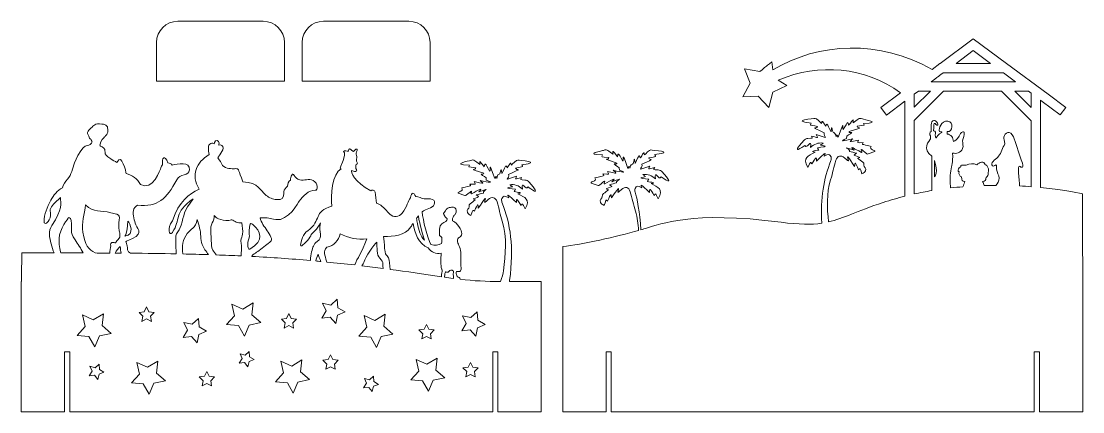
# Model space of a CAD drawing. Header units: inches. Extents: x 629 to 1252, y -515 to -286.
import ezdxf

# ---------------------------------------------------------------- set-up
doc = ezdxf.new("R2010")
doc.units = ezdxf.units.IN
doc.header["$MEASUREMENT"] = 0
doc.layers.add('_U+0421_U+043B_U+043E_U+0439 1', color=7, linetype='Continuous')

# ---------------------------------------------------------------- blocks, each defined once
blk = doc.blocks.new('block 3')
at = {"layer": '_U+0421_U+043B_U+043E_U+0439 1', "color": 1, "lineweight": 5, "true_color": 0xff0000}
for points in [[(1187.43, -303.66), (1197.57, -311.11), (1177.36, -311.11), (1187.43, -303.66)], [(1221.37, -336.91), (1211.86, -327.4), (1219.76, -327.4), (1221.37, -328.58), (1221.37, -336.91)]]:
    blk.add_lwpolyline(points, dxfattribs=at)
for points, knots in [([(1251.62, -460.73), (1251.62, -460.73), (1251.56, -387.43), (1251.56, -387.43), (1251.27, -387.46), (1241.83, -385.24), (1226.89, -383.78), (1226.89, -383.78), (1226.89, -332.63), (1226.89, -332.63), (1226.89, -332.63), (1227.9, -333.37), (1227.9, -333.37), (1227.9, -333.37), (1238.37, -341.32), (1238.37, -341.32), (1238.37, -341.32), (1241.7, -336.92), (1241.7, -336.92), (1241.7, -336.92), (1231.4, -329.1), (1231.4, -329.1), (1231.4, -329.1), (1207, -311.17), (1207, -311.17), (1207, -311.17), (1207, -311.11), (1207, -311.11), (1207, -311.11), (1206.9, -311.11), (1206.9, -311.11), (1206.9, -311.11), (1187.42, -296.8), (1187.42, -296.8), (1187.42, -296.8), (1168.08, -311.11), (1168.08, -311.11), (1168.08, -311.11), (1167.85, -311.11), (1167.85, -311.11), (1167.85, -311.11), (1167.85, -311.28), (1167.85, -311.28), (1167.85, -311.28), (1163.32, -314.63), (1163.32, -314.63), (1133.04, -297.29), (1096.59, -298.62), (1070.02, -314.97), (1070.02, -314.97), (1069.4, -310.16), (1069.4, -310.16), (1064.74, -313.96), (1066.48, -312.54), (1062.34, -315.93), (1062.34, -315.93), (1053.38, -314.26), (1053.38, -314.26), (1053.38, -314.26), (1056.68, -322.75), (1056.68, -322.75), (1056.68, -322.75), (1052.32, -330.76), (1052.32, -330.76), (1052.32, -330.76), (1061.42, -330.25), (1061.42, -330.25), (1061.42, -330.25), (1067.69, -336.86), (1067.69, -336.86), (1067.69, -336.86), (1070.01, -328.05), (1070.01, -328.05), (1070.01, -328.05), (1078.24, -324.13), (1078.24, -324.13), (1078.24, -324.13), (1073.17, -320.87), (1073.17, -320.87), (1097.11, -310.78), (1123.81, -313.17), (1144.85, -328.3), (1144.85, -328.3), (1133.22, -336.9), (1133.22, -336.9), (1133.22, -336.9), (1136.5, -341.34), (1136.5, -341.34), (1136.5, -341.34), (1147.35, -333.31), (1147.35, -333.31), (1147.35, -333.31), (1147.35, -388.88), (1147.35, -388.88), (1143.15, -389.94), (1138.93, -391.14), (1134.7, -392.53), (1119, -397.67), (1111.46, -401.89), (1102.61, -403.94), (1101.75, -395.68), (1101.34, -387.42), (1103.85, -379.23), (1105, -375.48), (1105.78, -371.61), (1106.93, -367.85), (1107.79, -365.04), (1109.84, -364.6), (1112.09, -366.52), (1114.21, -368.34), (1113.84, -368.21), (1114.23, -367.96), (1112.86, -363.71), (1114.41, -366.44), (1117.89, -371.5), (1118.17, -368.62), (1118.14, -368.75), (1120.19, -373.34), (1121.31, -372.47), (1120.86, -372.05), (1122.18, -375.81), (1123.48, -375.06), (1123.7, -375.07), (1124.24, -374.11), (1125.24, -372.32), (1123.04, -371.87), (1123.27, -370.75), (1123.66, -368.88), (1121.96, -368.7), (1121.17, -367.81), (1119.94, -366.42), (1118.64, -367.14), (1120.95, -366.16), (1116.83, -364.47), (1117.1, -365.03), (1119.15, -363.75), (1117.44, -363.31), (1116.17, -362.98), (1114.92, -362.66), (1115.64, -361.07), (1109.16, -359.2), (1117.62, -361.97), (1114.3, -358.87), (1117.91, -361.04), (1121.86, -363.2), (1122.08, -363.32), (1122.34, -363.08), (1122.23, -362.85), (1121.38, -361.03), (1121.44, -360.95), (1124.99, -364.01), (1125.21, -364.2), (1125.52, -364.22), (1125.78, -364.11), (1125.78, -364.11), (1129.75, -362.76), (1129.75, -362.76), (1130.15, -361.62), (1126.2, -361.98), (1127.58, -359.73), (1121.55, -358.25), (1122.18, -358.74), (1122.87, -357.41), (1118.87, -357.59), (1119.36, -357.97), (1120.25, -355.98), (1114.89, -357.14), (1115.5, -357.14), (1115.3, -356.71), (1115.74, -356.29), (1116.18, -355.88), (1116.81, -355.3), (1111.62, -356.42), (1108.17, -357.19), (1113.21, -355.13), (1112.69, -352.72), (1115.53, -353.02), (1116.29, -351.59), (1114.59, -351.49), (1114.85, -351.6), (1114.75, -351.07), (1124.84, -347.65), (1119.27, -349.74), (1119.4, -347.87), (1124.26, -347.27), (1123.65, -347.68), (1123.15, -346.3), (1134.95, -345.98), (1122.83, -343.8), (1122.48, -343.63), (1120.3, -342.64), (1119.74, -344.22), (1117, -345.87), (1117.08, -343.55), (1117.6, -343.39), (1114.4, -347.35), (1113.88, -344.96), (1114.13, -344.86), (1111.25, -349.87), (1110.37, -349.6), (1112.36, -342.51), (1108.28, -354.22), (1107.22, -352.51), (1107.51, -352.51), (1107.11, -354.11), (1106.62, -353.12), (1107.08, -352.09), (1105.63, -351.67), (1104.49, -351.35), (1104.76, -345.7), (1104.07, -351.24), (1101.33, -345.77), (1101.97, -346.21), (1100.94, -347.94), (1098.56, -344.38), (1099.04, -344.57), (1098.49, -346.27), (1098.18, -345.96), (1095.29, -343.03), (1094.76, -343.35), (1094.41, -343.56), (1079.38, -344.39), (1092.41, -346.1), (1091.87, -347.48), (1091.28, -347), (1096.06, -348.07), (1095.67, -349.85), (1091.15, -347.58), (1100.12, -351.75), (1098.93, -354.21), (1104.99, -356.05), (1095.45, -352.79), (1096.34, -354.97), (1096.87, -354.71), (1092.56, -353.64), (1093.29, -355.18), (1093.59, -354.77), (1090.54, -355.05), (1089.6, -355.14), (1088.73, -355.57), (1088.1, -356.27), (1079.64, -365.74), (1087.79, -359.82), (1088.73, -359.12), (1089.96, -361.92), (1092.97, -354.27), (1092.04, -360.32), (1094.32, -358.31), (1096.53, -357.47), (1099.41, -357.78), (1098.8, -358.27), (1098.39, -358.6), (1097.94, -358.96), (1101.57, -359.8), (1102.14, -359.73), (1096.08, -360.5), (1096.41, -361.06), (1096.62, -361.42), (1096.85, -361.83), (1094.46, -362.23), (1091.38, -362.68), (1094.7, -363.1), (1090.7, -365.35), (1087.08, -366.1), (1090.43, -371.99), (1092.31, -368.41), (1091.85, -368.61), (1092.8, -369.97), (1095.28, -366.27), (1095.61, -365.21), (1095.52, -368.27), (1100.54, -363.69), (1101.26, -362.73), (1100.05, -365.51), (1102.85, -364.1), (1103.04, -364.06), (1104.08, -365.92), (1104.38, -366.45), (1104.25, -367.39), (1104.01, -368.02), (1099.87, -378.93), (1097.67, -389.71), (1098.62, -404.69), (1092.6, -405.58), (1085.47, -405.49), (1074.78, -404.11), (1022.22, -397.32), (1003.84, -405.24), (995.98, -407.6), (994.98, -407.9), (993.85, -408.22), (992.64, -408.57), (991.74, -398.16), (990.6, -389.99), (989.25, -386.44), (989.02, -385.81), (988.89, -384.87), (989.18, -384.35), (990.23, -382.48), (990.41, -382.52), (993.22, -383.93), (992.01, -381.15), (992.73, -382.11), (997.75, -386.69), (997.66, -383.63), (997.99, -384.69), (1000.46, -388.39), (1001.42, -387.03), (1000.96, -386.83), (1002.84, -390.41), (1006.19, -384.52), (1002.56, -383.77), (998.57, -381.52), (1001.89, -381.1), (998.81, -380.65), (996.41, -380.26), (996.65, -379.85), (996.86, -379.48), (997.19, -378.92), (991.13, -378.15), (991.7, -378.22), (995.33, -377.38), (994.88, -377.02), (994.47, -376.7), (993.85, -376.2), (996.74, -375.89), (998.95, -376.73), (1001.23, -378.74), (1000.29, -372.69), (1003.31, -380.34), (1004.53, -377.54), (1005.48, -378.24), (1013.62, -384.16), (1005.16, -374.69), (1004.54, -373.99), (1003.67, -373.56), (1002.73, -373.47), (999.68, -373.19), (999.97, -373.6), (1000.71, -372.06), (996.4, -373.13), (996.93, -373.4), (997.81, -371.21), (988.28, -374.47), (994.34, -372.63), (993.14, -370.17), (1002.12, -366), (997.6, -368.27), (997.21, -366.49), (1001.99, -365.42), (1001.4, -365.91), (1000.86, -364.52), (1013.89, -362.81), (998.86, -361.98), (998.51, -361.77), (997.98, -361.45), (995.09, -364.38), (994.78, -364.69), (994.23, -362.99), (994.71, -362.8), (992.33, -366.36), (991.3, -364.63), (991.94, -364.19), (989.2, -369.66), (988.5, -364.12), (988.78, -369.77), (987.64, -370.1), (986.19, -370.51), (986.65, -371.54), (986.16, -372.53), (985.76, -370.94), (986.05, -370.93), (984.99, -372.64), (980.91, -360.93), (982.9, -368.02), (982.02, -368.29), (979.14, -363.28), (979.39, -363.38), (978.87, -365.77), (975.67, -361.81), (976.19, -361.97), (976.27, -364.3), (973.53, -362.64), (972.97, -361.06), (970.79, -362.06), (970.44, -362.22), (958.32, -364.4), (970.12, -364.72), (969.62, -366.11), (969, -365.69), (973.87, -366.29), (974, -368.16), (968.43, -366.08), (978.52, -369.49), (978.42, -370.02), (978.68, -369.91), (976.97, -370.01), (977.74, -371.45), (980.58, -371.14), (980.06, -373.55), (985.1, -375.61), (981.65, -374.84), (976.46, -373.72), (977.08, -374.3), (977.53, -374.71), (977.97, -375.13), (977.77, -375.56), (978.38, -375.56), (973.02, -374.4), (973.9, -376.39), (974.4, -376.01), (970.4, -375.83), (971.08, -377.16), (971.71, -376.67), (965.69, -378.15), (967.07, -380.4), (963.12, -380.04), (963.52, -381.18), (963.52, -381.18), (967.48, -382.53), (967.48, -382.53), (967.75, -382.65), (968.06, -382.62), (968.28, -382.43), (971.83, -379.38), (971.89, -379.45), (971.04, -381.27), (970.93, -381.5), (971.18, -381.74), (971.41, -381.62), (975.35, -379.47), (978.96, -377.29), (975.65, -380.39), (984.11, -377.63), (977.63, -379.49), (978.35, -381.08), (977.1, -381.4), (975.83, -381.73), (974.12, -382.17), (976.17, -383.45), (976.44, -382.89), (972.32, -384.58), (974.63, -385.56), (973.33, -384.84), (972.1, -386.23), (971.31, -387.13), (969.61, -387.3), (969.99, -389.17), (970.22, -390.3), (968.03, -390.74), (969.03, -392.53), (969.57, -393.5), (969.78, -393.48), (971.09, -394.23), (972.41, -390.47), (971.96, -390.89), (973.08, -391.76), (975.13, -387.17), (975.1, -387.04), (975.38, -389.92), (978.86, -384.86), (980.41, -382.13), (979.04, -386.38), (979.43, -386.63), (979.06, -386.76), (981.18, -384.94), (983.43, -383.02), (985.47, -383.46), (986.34, -386.27), (987.49, -390.03), (988.27, -393.9), (989.42, -397.65), (990.57, -401.41), (991.11, -405.17), (991.27, -408.95), (978.78, -412.4), (957.77, -417.36), (946.86, -418.35), (946.86, -418.35), (946.86, -460.73), (946.86, -460.73), (946.86, -460.73), (946.86, -496.08), (946.86, -496.08), (946.86, -496.08), (946.86, -515.06), (946.86, -515.06), (955.74, -515.06), (964.2, -515.06), (972.26, -515.06), (972.26, -515.06), (972.26, -480.06), (972.26, -480.06), (972.26, -480.06), (975.26, -480.06), (975.26, -480.06), (975.26, -480.06), (975.26, -515.06), (975.26, -515.06), (1024.27, -515.06), (1057.78, -515.06), (1080.03, -515.06), (1109.48, -515.06), (1119.23, -515.06), (1119.16, -515.06), (1141.32, -515.06), (1174.61, -515.06), (1223.26, -515.06), (1223.26, -515.06), (1223.26, -480.06), (1223.26, -480.06), (1223.26, -480.06), (1226.26, -480.06), (1226.26, -480.06), (1226.26, -480.06), (1226.26, -515.06), (1226.26, -515.06), (1234.3, -515.06), (1242.76, -515.06), (1251.66, -515.06), (1251.66, -515.06), (1251.66, -460.73), (1251.66, -460.73), (1251.66, -460.73), (1251.62, -460.73), (1251.62, -460.73)], [0, 0, 0, 0, 1, 1, 1, 2, 2, 2, 3, 3, 3, 4, 4, 4, 5, 5, 5, 6, 6, 6, 7, 7, 7, 8, 8, 8, 9, 9, 9, 10, 10, 10, 11, 11, 11, 12, 12, 12, 13, 13, 13, 14, 14, 14, 15, 15, 15, 16, 16, 16, 17, 17, 17, 18, 18, 18, 19, 19, 19, 20, 20, 20, 21, 21, 21, 22, 22, 22, 23, 23, 23, 24, 24, 24, 25, 25, 25, 26, 26, 26, 27, 27, 27, 28, 28, 28, 29, 29, 29, 30, 30, 30, 31, 31, 31, 32, 32, 32, 33, 33, 33, 34, 34, 34, 35, 35, 35, 36, 36, 36, 37, 37, 37, 38, 38, 38, 39, 39, 39, 40, 40, 40, 41, 41, 41, 42, 42, 42, 43, 43, 43, 44, 44, 44, 45, 45, 45, 46, 46, 46, 47, 47, 47, 48, 48, 48, 49, 49, 49, 50, 50, 50, 51, 51, 51, 52, 52, 52, 53, 53, 53, 54, 54, 54, 55, 55, 55, 56, 56, 56, 57, 57, 57, 58, 58, 58, 59, 59, 59, 60, 60, 60, 61, 61, 61, 62, 62, 62, 63, 63, 63, 64, 64, 64, 65, 65, 65, 66, 66, 66, 67, 67, 67, 68, 68, 68, 69, 69, 69, 70, 70, 70, 71, 71, 71, 72, 72, 72, 73, 73, 73, 74, 74, 74, 75, 75, 75, 76, 76, 76, 77, 77, 77, 78, 78, 78, 79, 79, 79, 80, 80, 80, 81, 81, 81, 82, 82, 82, 83, 83, 83, 84, 84, 84, 85, 85, 85, 86, 86, 86, 87, 87, 87, 88, 88, 88, 89, 89, 89, 90, 90, 90, 91, 91, 91, 92, 92, 92, 93, 93, 93, 94, 94, 94, 95, 95, 95, 96, 96, 96, 97, 97, 97, 98, 98, 98, 99, 99, 99, 100, 100, 100, 101, 101, 101, 102, 102, 102, 103, 103, 103, 104, 104, 104, 105, 105, 105, 106, 106, 106, 107, 107, 107, 108, 108, 108, 109, 109, 109, 110, 110, 110, 111, 111, 111, 112, 112, 112, 113, 113, 113, 114, 114, 114, 115, 115, 115, 116, 116, 116, 117, 117, 117, 118, 118, 118, 119, 119, 119, 120, 120, 120, 121, 121, 121, 122, 122, 122, 123, 123, 123, 124, 124, 124, 125, 125, 125, 126, 126, 126, 127, 127, 127, 128, 128, 128, 129, 129, 129, 130, 130, 130, 131, 131, 131, 132, 132, 132, 133, 133, 133, 134, 134, 134, 135, 135, 135, 136, 136, 136, 137, 137, 137, 138, 138, 138, 139, 139, 139, 140, 140, 140, 141, 141, 141, 142, 142, 142, 143, 143, 143, 144, 144, 144, 145, 145, 145, 146, 146, 146, 147, 147, 147, 148, 148, 148, 149, 149, 149, 150, 150, 150, 151, 151, 151, 152, 152, 152, 153, 153, 153, 154, 154, 154, 155, 155, 155, 156, 156, 156, 157, 157, 157, 158, 158, 158, 159, 159, 159, 160, 160, 160, 161, 161, 161, 162, 162, 162, 163, 163, 163, 164, 164, 164, 165, 165, 165, 166, 166, 166, 167, 167, 167, 168, 168, 168, 169, 169, 169, 170, 170, 170, 171, 171, 171, 172, 172, 172, 173, 173, 173, 174, 174, 174, 175, 175, 175, 175]), ([(1169.9, -316.63), (1169.9, -316.63), (1205.1, -316.63), (1205.1, -316.63), (1205.1, -316.63), (1212.25, -321.88), (1212.25, -321.88), (1212.25, -321.88), (1162.8, -321.88), (1162.8, -321.88), (1169.6, -316.85), (1165.02, -320.24), (1169.9, -316.63)], [0, 0, 0, 0, 1, 1, 1, 2, 2, 2, 3, 3, 3, 4, 4, 4, 4]), ([(1152.88, -329.23), (1152.88, -329.23), (1155.34, -327.4), (1155.34, -327.4), (1155.34, -327.4), (1162.3, -327.4), (1162.3, -327.4), (1162.3, -327.4), (1152.88, -336.82), (1152.88, -336.82), (1152.88, -334.12), (1152.88, -331.93), (1152.88, -329.23)], [0, 0, 0, 0, 1, 1, 1, 2, 2, 2, 3, 3, 3, 4, 4, 4, 4]), ([(1221.37, -383.3), (1219.17, -383.13), (1216.89, -382.99), (1214.51, -382.87), (1214.68, -379.68), (1212.81, -369.58), (1214.88, -371.5), (1215.03, -371.64), (1218.18, -373.73), (1215.64, -367.49), (1214.03, -363.56), (1212.07, -356.88), (1211, -354.19), (1209.32, -349.95), (1205.83, -351.55), (1205.38, -354.24), (1205.19, -355.34), (1205.78, -356.18), (1205.98, -358.22), (1204.61, -360.55), (1204.09, -363.42), (1202.32, -365.51), (1201.38, -366.61), (1197.77, -368.77), (1198.36, -370.6), (1198.5, -371.02), (1198.84, -371.36), (1199.26, -371.25), (1200.39, -370.97), (1201.12, -368.88), (1201.14, -373.03), (1201.15, -374.84), (1202.7, -376.56), (1202.7, -378.39), (1202.7, -380), (1201.72, -381.35), (1200.69, -382.53), (1198.45, -382.54), (1196.15, -382.58), (1193.82, -382.65), (1193.54, -381.89), (1193.26, -381.11), (1192.97, -380.31), (1194.22, -380.16), (1194.95, -379.63), (1194.91, -378.26), (1194.9, -377.78), (1196.26, -376.83), (1196.22, -376.4), (1196.07, -374.84), (1196.92, -373.26), (1195.9, -371.64), (1195.54, -371.06), (1195.49, -370.52), (1194.68, -370.53), (1194.59, -370.54), (1194.45, -370.37), (1194.4, -370.25), (1193.99, -369.33), (1193.34, -368.86), (1192.28, -368.98), (1191.19, -369.1), (1190.39, -369.69), (1189.58, -370.51), (1187.53, -369.47), (1185.43, -369.69), (1183.28, -370.64), (1182.71, -370.89), (1181.93, -370.62), (1181.24, -370.63), (1180.77, -370.64), (1180.06, -370.4), (1180.27, -371.38), (1180.29, -371.5), (1179.97, -371.71), (1179.78, -371.83), (1178.86, -372.46), (1178.44, -373.3), (1178.6, -374.45), (1178.79, -374.43), (1178.96, -374.42), (1179.14, -374.41), (1178.72, -376.09), (1179.56, -377.12), (1180.56, -377.51), (1180.67, -379.74), (1180.9, -380.08), (1182.56, -380.25), (1182.18, -381.29), (1181.82, -382.32), (1181.44, -383.34), (1179.05, -383.54), (1176.63, -383.78), (1174.19, -384.06), (1173.9, -380.72), (1173.72, -377.28), (1174.3, -374.09), (1174.97, -370.4), (1175.59, -369.86), (1175.33, -363.63), (1177.72, -364.09), (1179.97, -363.65), (1181.18, -361), (1181.89, -359.45), (1181.15, -358.01), (1181.21, -356.41), (1181.29, -354.61), (1182.73, -353.26), (1182.06, -351.41), (1181.95, -351.11), (1181.64, -350.96), (1181.35, -351.12), (1180.26, -351.69), (1179.73, -352.63), (1179.18, -353.68), (1177.92, -356.07), (1176.78, -356.1), (1175.81, -356.85), (1175.6, -355.78), (1175.58, -354.83), (1174.81, -353.9), (1174.13, -353.08), (1173.19, -352.6), (1172.15, -352.46), (1172.16, -351.98), (1172.16, -351.5), (1172.14, -351.02), (1175.56, -351.75), (1176, -345.22), (1172.53, -344.91), (1168.49, -344.57), (1167.23, -349.61), (1167.42, -350.48), (1167.6, -351.26), (1168.37, -351.12), (1169, -351.27), (1169, -351.27), (1168.96, -351.52), (1168.96, -351.52), (1164.82, -353.95), (1166.03, -356.67), (1165.03, -352.91), (1165.84, -351.88), (1165.25, -350.6), (1164.24, -350.52), (1164.3, -347.75), (1164.29, -347.62), (1164.35, -347.13), (1164.45, -345.09), (1165.73, -347.08), (1165.88, -347.15), (1166.15, -347.54), (1166.89, -347.29), (1166.74, -346.74), (1166.3, -345.13), (1164.53, -343.45), (1163.24, -345.39), (1162.7, -346.21), (1162.63, -347.37), (1162.76, -350.92), (1161.85, -351.45), (1161.56, -352.86), (1162.41, -353.44), (1162.38, -354.04), (1162.39, -354.63), (1162.43, -355.22), (1161.57, -356.5), (1157.28, -361.23), (1163.11, -365.52), (1163.11, -365.52), (1163.11, -385.61), (1163.11, -385.61), (1159.73, -386.17), (1156.31, -386.83), (1152.88, -387.58), (1152.88, -387.58), (1152.88, -344.63), (1152.88, -344.63), (1152.88, -344.63), (1170.1, -327.4), (1170.1, -327.4), (1170.1, -327.4), (1204.06, -327.4), (1204.06, -327.4), (1204.06, -327.4), (1221.37, -344.72), (1221.37, -344.72), (1221.37, -344.72), (1221.37, -383.3), (1221.37, -383.3)], [0, 0, 0, 0, 1, 1, 1, 2, 2, 2, 3, 3, 3, 4, 4, 4, 5, 5, 5, 6, 6, 6, 7, 7, 7, 8, 8, 8, 9, 9, 9, 10, 10, 10, 11, 11, 11, 12, 12, 12, 13, 13, 13, 14, 14, 14, 15, 15, 15, 16, 16, 16, 17, 17, 17, 18, 18, 18, 19, 19, 19, 20, 20, 20, 21, 21, 21, 22, 22, 22, 23, 23, 23, 24, 24, 24, 25, 25, 25, 26, 26, 26, 27, 27, 27, 28, 28, 28, 29, 29, 29, 30, 30, 30, 31, 31, 31, 32, 32, 32, 33, 33, 33, 34, 34, 34, 35, 35, 35, 36, 36, 36, 37, 37, 37, 38, 38, 38, 39, 39, 39, 40, 40, 40, 41, 41, 41, 42, 42, 42, 43, 43, 43, 44, 44, 44, 45, 45, 45, 46, 46, 46, 47, 47, 47, 48, 48, 48, 49, 49, 49, 50, 50, 50, 51, 51, 51, 52, 52, 52, 53, 53, 53, 54, 54, 54, 55, 55, 55, 56, 56, 56, 57, 57, 57, 58, 58, 58, 59, 59, 59, 60, 60, 60, 61, 61, 61, 62, 62, 62, 63, 63, 63, 63]), ([(1164.77, -377.53), (1164.75, -377.55), (1164.74, -377.57), (1164.73, -377.59), (1164.73, -377.59), (1164.73, -368.05), (1164.73, -368.05), (1165.17, -369.27), (1166.91, -375.36), (1164.77, -377.53)], [0, 0, 0, 0, 1, 1, 1, 2, 2, 2, 3, 3, 3, 3])]:
    blk.add_open_spline(points, degree=3, knots=knots, dxfattribs=at)
blk = doc.blocks.new('block 2')
at = {"layer": '_U+0421_U+043B_U+043E_U+0439 1'}
blk.add_blockref('block 3', (0, 0), dxfattribs=at)
blk = doc.blocks.new('block 5')
at = {"layer": '_U+0421_U+043B_U+043E_U+0439 1', "color": 1, "lineweight": 5, "true_color": 0xff0000}
for points in [[(701.5, -456.51), (702.88, -453.71), (704.25, -456.51), (707.34, -456.96), (705.11, -459.13), (705.63, -462.2), (702.88, -460.75), (700.12, -462.2), (700.64, -459.13), (698.41, -456.96), (701.5, -456.51)], [(762.91, -464.28), (760.2, -470.73), (756.73, -464.65), (749.75, -464.07), (754.46, -458.89), (752.87, -452.07), (759.25, -454.95), (765.24, -451.33), (764.47, -458.29), (769.77, -462.86), (762.91, -464.28)], [(814.78, -458.52), (813.84, -463.4), (810.54, -459.68), (805.61, -460.3), (808.12, -456.01), (806.01, -451.51), (810.87, -452.58), (814.5, -449.18), (814.98, -454.13), (819.33, -456.53), (814.78, -458.52)], [(675.25, -470.63), (672.54, -477.08), (669.07, -471), (662.09, -470.42), (666.8, -465.24), (665.21, -458.42), (671.59, -461.3), (677.58, -457.68), (676.81, -464.64), (682.11, -469.21), (675.25, -470.63)], [(732.53, -474.69), (729.23, -470.97), (724.3, -471.59), (726.82, -467.3), (724.71, -462.8), (729.56, -463.86), (733.19, -460.47), (733.68, -465.42), (738.03, -467.82), (733.47, -469.81), (732.53, -474.69)], [(784.92, -460.39), (786.3, -457.59), (787.68, -460.39), (790.76, -460.84), (788.53, -463.01), (789.06, -466.08), (786.3, -464.63), (783.54, -466.08), (784.07, -463.01), (781.84, -460.84), (784.92, -460.39)], [(840.41, -470.99), (837.69, -477.44), (834.22, -471.36), (827.25, -470.77), (831.96, -465.59), (830.36, -458.77), (836.74, -461.65), (842.73, -458.03), (841.97, -464.99), (847.26, -469.56), (840.41, -470.99)], [(896.86, -465.93), (895.92, -470.81), (892.62, -467.09), (887.69, -467.71), (890.2, -463.42), (888.1, -458.92), (892.95, -459.98), (896.58, -456.59), (897.07, -461.54), (901.42, -463.94), (896.86, -465.93)], [(869.73, -472.43), (866.97, -470.98), (864.21, -472.43), (864.74, -469.36), (862.51, -467.19), (865.59, -466.74), (866.97, -463.94), (868.35, -466.74), (871.43, -467.19), (869.2, -469.36), (869.73, -472.43)], [(762.97, -485.69), (762.25, -488.72), (760.28, -486.3), (757.17, -486.56), (758.86, -483.94), (757.66, -481.06), (760.67, -481.86), (763.04, -479.83), (763.21, -482.94), (765.87, -484.56), (762.97, -485.69)], [(791.57, -497.68), (788.85, -504.13), (785.38, -498.05), (778.41, -497.46), (783.12, -492.28), (781.52, -485.47), (787.9, -488.35), (793.89, -484.72), (793.13, -491.68), (798.42, -496.26), (791.57, -497.68)], [(813.47, -490.2), (810.71, -488.75), (807.95, -490.2), (808.48, -487.13), (806.25, -484.95), (809.33, -484.5), (810.71, -481.71), (812.09, -484.5), (815.17, -484.95), (812.94, -487.13), (813.47, -490.2)], [(870.83, -496.62), (868.11, -503.07), (864.64, -496.99), (857.67, -496.4), (862.38, -491.22), (860.78, -484.41), (867.16, -487.29), (873.15, -483.66), (872.39, -490.62), (877.68, -495.2), (870.83, -496.62)], [(674.96, -493.1), (674.24, -496.13), (672.27, -493.71), (669.16, -493.96), (670.85, -491.35), (669.65, -488.47), (672.67, -489.27), (675.03, -487.24), (675.2, -490.35), (677.86, -491.97), (674.96, -493.1)], [(707.09, -498.38), (704.37, -504.84), (700.9, -498.76), (693.93, -498.17), (698.64, -492.99), (697.04, -486.17), (703.42, -489.05), (709.41, -485.43), (708.64, -492.39), (713.94, -496.96), (707.09, -498.38)], [(740.96, -499.95), (738.2, -498.5), (735.44, -499.95), (735.97, -496.88), (733.74, -494.71), (736.82, -494.26), (738.2, -491.46), (739.58, -494.26), (742.66, -494.71), (740.43, -496.88), (740.96, -499.95)], [(895.53, -494.66), (892.77, -493.21), (890.01, -494.66), (890.54, -491.59), (888.31, -489.42), (891.39, -488.97), (892.77, -486.17), (894.15, -488.97), (897.23, -489.42), (895, -491.59), (895.53, -494.66)], [(835.88, -500.15), (835.16, -503.18), (833.19, -500.77), (830.08, -501.02), (831.77, -498.4), (830.57, -495.53), (833.59, -496.32), (835.95, -494.29), (836.12, -497.4), (838.78, -499.03), (835.88, -500.15)]]:
    blk.add_lwpolyline(points, dxfattribs=at)
for points, knots in [([(915.55, -438.86), (915.6, -438.64), (915.64, -438.41), (915.67, -438.16), (918.31, -418.19), (916.13, -405.37), (911.19, -392.37), (910.95, -391.73), (910.82, -390.79), (911.12, -390.27), (912.16, -388.41), (912.35, -388.44), (915.16, -389.85), (913.95, -387.07), (914.66, -388.03), (919.69, -392.61), (919.59, -389.55), (919.92, -390.61), (922.4, -394.31), (923.35, -392.95), (922.89, -392.75), (924.78, -396.33), (928.13, -390.44), (924.5, -389.7), (920.5, -387.44), (923.82, -387.02), (920.74, -386.58), (918.35, -386.18), (918.59, -385.77), (918.8, -385.4), (919.12, -384.84), (913.06, -384.07), (913.64, -384.14), (917.26, -383.3), (916.81, -382.94), (916.41, -382.62), (915.79, -382.12), (918.67, -381.81), (920.88, -382.66), (923.17, -384.66), (922.23, -378.61), (925.25, -386.27), (926.47, -383.46), (927.41, -384.16), (935.56, -390.08), (927.1, -380.61), (926.47, -379.92), (925.6, -379.48), (924.67, -379.39), (921.61, -379.12), (921.91, -379.52), (922.65, -377.98), (918.33, -379.05), (918.87, -379.32), (919.75, -377.13), (910.21, -380.4), (916.28, -378.56), (915.08, -376.09), (924.06, -371.92), (919.54, -374.19), (919.14, -372.41), (923.92, -371.34), (923.34, -371.83), (922.79, -370.44), (935.83, -368.73), (920.79, -367.9), (920.44, -367.69), (919.91, -367.37), (917.02, -370.3), (916.71, -370.61), (916.17, -368.92), (916.64, -368.72), (914.26, -372.28), (913.23, -370.55), (913.87, -370.11), (911.13, -375.58), (910.44, -370.04), (910.71, -375.7), (909.57, -376.02), (908.12, -376.43), (908.58, -377.47), (908.09, -378.45), (907.69, -376.86), (907.98, -376.85), (906.92, -378.56), (902.84, -366.85), (904.83, -373.95), (903.95, -374.21), (901.08, -369.2), (901.33, -369.3), (900.81, -371.69), (897.6, -367.73), (898.13, -367.89), (898.2, -370.22), (895.47, -368.56), (894.9, -366.98), (892.72, -367.98), (892.37, -368.14), (880.25, -370.32), (892.06, -370.65), (891.55, -372.03), (890.94, -371.61), (895.81, -372.21), (895.94, -374.08), (890.36, -372), (900.46, -375.41), (900.35, -375.95), (900.61, -375.83), (898.91, -375.94), (899.68, -377.37), (902.52, -377.06), (902, -379.47), (907.03, -381.53), (903.58, -380.76), (898.39, -379.64), (899.02, -380.22), (899.46, -380.64), (899.9, -381.05), (899.7, -381.48), (900.31, -381.48), (894.95, -380.32), (895.84, -382.31), (896.33, -381.94), (892.33, -381.76), (893.02, -383.08), (893.65, -382.59), (887.63, -384.07), (889.01, -386.32), (885.06, -385.97), (885.46, -387.1), (885.46, -387.1), (889.42, -388.45), (889.42, -388.45), (889.69, -388.57), (890, -388.55), (890.22, -388.35), (893.76, -385.3), (893.83, -385.37), (892.97, -387.19), (892.87, -387.43), (893.12, -387.66), (893.34, -387.54), (897.29, -385.39), (900.9, -383.22), (897.59, -386.31), (906.04, -383.55), (899.56, -385.41), (900.28, -387), (899.03, -387.32), (897.76, -387.65), (896.05, -388.09), (898.11, -389.37), (898.37, -388.81), (894.25, -390.5), (896.57, -391.48), (895.26, -390.76), (894.04, -392.15), (893.24, -393.05), (891.55, -393.22), (891.93, -395.1), (892.16, -396.22), (889.96, -396.66), (890.97, -398.45), (891.51, -399.42), (891.72, -399.4), (893.02, -400.15), (894.34, -396.4), (893.89, -396.81), (895.01, -397.68), (897.07, -393.09), (897.04, -392.97), (897.32, -395.85), (900.8, -390.78), (902.35, -388.05), (900.98, -392.3), (901.36, -392.55), (900.99, -392.68), (903.11, -390.87), (905.36, -388.94), (907.41, -389.38), (908.27, -392.19), (909.42, -395.95), (910.2, -399.82), (911.36, -403.57), (914.3, -413.17), (913.22, -422.86), (912.13, -432.54), (911.96, -433.99), (911.03, -436.67), (910.26, -438.85), (901.88, -438.76), (894.75, -438.45), (886.62, -437.51), (886.63, -437.29), (886.58, -437.07), (886.47, -436.88), (885.99, -436.1), (884.99, -436.95), (884.48, -434.73), (884.37, -434.26), (884.15, -433.27), (884.55, -432.99), (884.86, -432.78), (885.21, -433.19), (885.96, -433.05), (887.71, -432.65), (887.19, -431.74), (886.97, -426.32), (886.9, -424.51), (887.41, -421.3), (886.28, -418.52), (885.82, -417.38), (885.3, -416.76), (885.14, -415.39), (884.76, -412.18), (887.33, -413.9), (887.64, -410.67), (887.81, -408.91), (884.24, -404.19), (883, -403.68), (882.59, -403.51), (882.32, -403.55), (882.15, -403.31), (881.87, -402.92), (882.47, -401.05), (882.77, -400.56), (883.24, -399.76), (883.53, -399.9), (883.93, -399.2), (884.54, -398.08), (884.44, -396.36), (883.47, -395.66), (882.99, -395.32), (882.5, -395.34), (881.67, -395.38), (880.89, -395.42), (879.7, -395.48), (878.82, -396.31), (878.66, -396.46), (878.45, -396.77), (878.04, -397.38), (876.9, -399.07), (876.51, -398.86), (877.61, -400.55), (877.85, -400.92), (878.01, -401.16), (878.31, -401.41), (878.73, -401.76), (879.42, -401.9), (878.95, -402.88), (878.41, -404), (875.81, -404.28), (874.97, -406.14), (874.37, -407.43), (874.62, -408.82), (874.61, -409.87), (874.6, -411.36), (874.44, -411.76), (874.79, -412.12), (875.19, -412.54), (876.04, -412.43), (875.96, -413.74), (875.94, -414.04), (875.93, -414.33), (875.91, -414.62), (875.88, -415.29), (875.86, -415.95), (875.82, -416.62), (873.8, -417.56), (871.65, -417.79), (869.56, -417.1), (867.24, -413.44), (864.97, -402.74), (864.31, -398.08), (866.68, -395.83), (870.38, -396.23), (871.48, -393.76), (872.04, -392.47), (871.62, -391.3), (870.35, -390.72), (868.91, -390.06), (867.03, -390.67), (865.54, -390.46), (863.81, -390.2), (862.48, -389.16), (860.61, -389), (859.37, -386.58), (858.11, -386.08), (857.62, -389.84), (855.98, -391.42), (855.71, -394.97), (852.68, -398.9), (850.89, -401.23), (847.43, -401.46), (845.37, -399.37), (841.91, -395.86), (841.85, -394.68), (837.64, -392.92), (837.44, -390.79), (837.16, -388.67), (836.79, -386.56), (836.57, -385.25), (834.94, -385.04), (834.29, -385.78), (824.8, -380.77), (822.29, -374.33), (822.97, -373.75), (823.84, -374.1), (824.54, -374.65), (825.34, -374.41), (825.75, -374.27), (826.2, -373.9), (826.18, -373.55), (826.17, -373.22), (825.78, -373.19), (825.56, -372.66), (825.41, -372.3), (825.42, -371), (825.79, -370.38), (826.11, -369.85), (826.46, -369.86), (826.49, -369.53), (826.53, -369.13), (826.08, -369.02), (825.88, -368.44), (825.75, -368.08), (825.87, -367.97), (825.96, -367.04), (826.01, -366.36), (826.07, -365.71), (825.96, -365.07), (825.82, -364.38), (825.63, -364.26), (825.68, -363.75), (825.74, -363.01), (827.13, -360.74), (825.56, -361.35), (824.68, -361.7), (824.62, -362.63), (824.09, -362.67), (823.76, -362.68), (822.26, -361.05), (821.89, -361.11), (821.47, -361.19), (821.47, -361.93), (821.14, -362.34), (821.14, -362.34), (820.88, -362.53), (820.88, -362.54), (820.88, -362.54), (820.88, -362.54), (820.88, -362.54), (820.86, -362.54), (820.85, -362.55), (820.84, -362.56), (820.5, -362.67), (820.38, -362.41), (819.6, -362.35), (819.26, -362.33), (818.34, -362.32), (818.24, -362.63), (818.17, -362.84), (818.55, -362.99), (818.78, -363.52), (819.43, -364.93), (817.9, -368.35), (817.66, -368.94), (816.07, -372.98), (816.2, -372.94), (816.87, -372.89), (811.74, -375.3), (810.56, -388.94), (811.51, -394.74), (800.26, -397.9), (805.71, -402.88), (797.37, -409.1), (794.45, -410.43), (793.44, -415.41), (793.13, -417.57), (793.08, -417.95), (793.52, -418.19), (793.81, -417.95), (795.47, -416.56), (799.17, -413.25), (799.31, -411.26), (799.67, -411.01), (803.02, -408.08), (804.74, -404.56), (803.28, -410.36), (806.74, -412.37), (802.79, -415.48), (801.88, -416.2), (801.11, -416.95), (800.65, -418.03), (799.93, -419.73), (799.15, -422.8), (798.91, -426.53), (787.49, -425.53), (776.2, -424.74), (764.59, -424.14), (764.72, -423.78), (764.9, -423.45), (765.13, -423.13), (766.11, -422.47), (767.13, -421.86), (768.05, -421.15), (775.55, -415.38), (776.99, -415.31), (775.73, -412.84), (775.07, -411.54), (774.32, -410.29), (773.53, -409.07), (771.89, -406.53), (770.04, -404.4), (769.35, -401.46), (774.51, -401.31), (774.78, -402), (778.6, -402.6), (785.86, -403.73), (792.07, -392.15), (792.32, -391.8), (794.44, -388.9), (797.84, -385.26), (801.68, -385.43), (803.53, -385.52), (803.51, -381.42), (800.45, -379.71), (797.79, -378.24), (795.39, -379.97), (792.7, -379.32), (789.22, -378.49), (789.03, -374.39), (787.97, -376.49), (787.5, -377.42), (787.21, -378.4), (787.13, -379.42), (785.94, -380.31), (785.46, -381.61), (785.54, -382.97), (782.66, -385.05), (783.41, -387.52), (783.11, -388.78), (782.53, -391.16), (780.15, -391.06), (778.26, -390.72), (776.11, -390.33), (773.95, -389.43), (772.33, -387.94), (769.79, -385.59), (768.46, -381.04), (759.36, -380.43), (756.5, -373.56), (756.97, -373.04), (755.84, -372.84), (755.37, -372.58), (754.76, -372.57), (754.32, -372.83), (753.21, -372.64), (749.11, -373.13), (747.37, -370.83), (746.42, -369.57), (745.78, -367.69), (744.65, -366.47), (744.97, -365.85), (745.34, -365.26), (745.75, -364.65), (746.47, -363.55), (747.82, -362.12), (747.76, -360.73), (747.69, -359.01), (746.49, -358.7), (745.14, -358.95), (745.22, -358.61), (745.29, -358.26), (745.34, -357.92), (745.61, -356.16), (742.9, -355.63), (742.63, -357.39), (742.59, -357.68), (742.54, -357.95), (742.48, -358.23), (741.92, -357.92), (741.3, -357.79), (740.59, -357.97), (739.43, -358.26), (739.05, -359.34), (739.07, -360.42), (739.1, -361.8), (739.29, -363.19), (739.52, -364.55), (731.91, -369.03), (728.58, -376.65), (733.66, -384.73), (727.5, -387.76), (721.97, -391.73), (718, -403.27), (714.51, -407.79), (716.21, -412.45), (717.82, -410.25), (717.92, -410.16), (718, -410.05), (718.05, -409.92), (723.14, -402.53), (718.47, -398.66), (730.18, -390.36), (724.47, -397.65), (724.86, -399.9), (723.11, -405.9), (722.53, -407.86), (721.28, -409.19), (720.43, -410.99), (719.8, -412.34), (719.89, -413.79), (719.93, -415.25), (719.99, -417.71), (720.11, -420.16), (720.28, -422.61), (711.72, -422.44), (702.77, -422.32), (693.32, -422.24), (691.23, -421.17), (691.83, -419.7), (691.43, -417.85), (691.26, -417.07), (690.94, -416.24), (690.73, -415.43), (690.85, -415.34), (690.97, -415.26), (691.09, -415.17), (701.94, -411.12), (697.77, -408.71), (696.59, -405.67), (696.08, -404.34), (695.7, -402.97), (695.34, -401.6), (694.51, -398.47), (694.71, -395.65), (697.6, -394.12), (709.34, -395.43), (714.6, -390.34), (720.48, -379.26), (721.48, -377.37), (722.79, -376.75), (724.89, -376.33), (726.42, -376.01), (727.89, -375.11), (728.01, -373.4), (728.36, -368.46), (720.94, -369.89), (717.88, -370.74), (717.26, -369.94), (716.3, -369.47), (715.29, -369.38), (713.61, -364.21), (711.5, -366.25), (712.24, -370.44), (711.79, -370.88), (711.43, -371.45), (711.21, -372.19), (710.94, -373.08), (706.38, -386.21), (699.27, -382.04), (697.57, -378.6), (694.37, -376.7), (690.83, -375.54), (690.93, -375.18), (688.19, -362.84), (685.46, -369.2), (684.33, -368.38), (683.05, -367.74), (681.81, -367.06), (675.9, -363.78), (680.52, -362.23), (676.72, -360), (676.08, -359.62), (675.52, -359.61), (675.4, -359.04), (675.45, -358.69), (676.34, -355.65), (677.93, -354.55), (677.92, -354.44), (677.91, -354.33), (677.89, -354.23), (678.33, -353.92), (678.69, -353.82), (679.2, -353.15), (679.48, -352.78), (680.17, -351.77), (680.21, -350.35), (680.36, -346.77), (677.85, -346.75), (676.52, -346.62), (672.47, -346.24), (671.76, -347.36), (670.34, -348.93), (668.16, -351.33), (667.59, -350.91), (668.93, -353.82), (669.75, -355.57), (670.13, -355.56), (670.63, -356.1), (670.56, -356.15), (670.5, -356.2), (670.43, -356.25), (670.68, -356.48), (670.83, -356.63), (670.88, -356.97), (670.82, -357.35), (670.61, -357.67), (670.52, -357.8), (668.55, -360.69), (666.08, -355.99), (660.65, -369.34), (659.3, -372.66), (658.93, -376.3), (656.46, -378.97), (655.1, -380.44), (653.98, -382.13), (653.5, -383.99), (650.43, -385.49), (648.31, -388.26), (646.71, -391.29), (644.64, -395.21), (642.77, -399.44), (642.71, -403.94), (642.69, -404.76), (643.65, -405.04), (644.21, -404.57), (645.52, -403.45), (646.36, -401.96), (646.55, -400.23), (646.68, -399.02), (646.17, -398.02), (646.35, -396.74), (647.16, -394.38), (648.91, -392.94), (652.34, -389.69), (652.52, -392.92), (653.69, -396.37), (647.33, -405.93), (645.08, -409.3), (645.95, -413.02), (646.87, -416.77), (647.32, -418.59), (647.9, -420.37), (648.61, -422.09), (642.52, -422.09), (636.23, -422.09), (629.71, -422.1), (629.71, -422.1), (629.62, -425.53), (629.53, -438.86), (629.53, -438.86), (629.36, -438.86), (629.36, -438.86), (629.36, -438.86), (629.36, -515.06), (629.36, -515.06), (638.24, -515.06), (646.7, -515.06), (654.76, -515.06), (654.76, -515.06), (654.76, -480.06), (654.76, -480.06), (654.76, -480.06), (657.76, -480.06), (657.76, -480.06), (657.76, -480.06), (657.76, -515.06), (657.76, -515.06), (706.77, -515.06), (740.28, -515.06), (762.53, -515.06), (791.98, -515.06), (801.73, -515.06), (801.66, -515.06), (823.82, -515.06), (857.11, -515.06), (905.76, -515.06), (905.76, -515.06), (905.76, -480.06), (905.76, -480.06), (905.76, -480.06), (908.76, -480.06), (908.76, -480.06), (908.76, -480.06), (908.76, -515.06), (908.76, -515.06), (916.8, -515.06), (925.26, -515.06), (934.16, -515.06), (934.16, -515.06), (934.16, -438.86), (934.16, -438.86), (934.16, -438.86), (915.55, -438.86), (915.55, -438.86)], [0, 0, 0, 0, 1, 1, 1, 2, 2, 2, 3, 3, 3, 4, 4, 4, 5, 5, 5, 6, 6, 6, 7, 7, 7, 8, 8, 8, 9, 9, 9, 10, 10, 10, 11, 11, 11, 12, 12, 12, 13, 13, 13, 14, 14, 14, 15, 15, 15, 16, 16, 16, 17, 17, 17, 18, 18, 18, 19, 19, 19, 20, 20, 20, 21, 21, 21, 22, 22, 22, 23, 23, 23, 24, 24, 24, 25, 25, 25, 26, 26, 26, 27, 27, 27, 28, 28, 28, 29, 29, 29, 30, 30, 30, 31, 31, 31, 32, 32, 32, 33, 33, 33, 34, 34, 34, 35, 35, 35, 36, 36, 36, 37, 37, 37, 38, 38, 38, 39, 39, 39, 40, 40, 40, 41, 41, 41, 42, 42, 42, 43, 43, 43, 44, 44, 44, 45, 45, 45, 46, 46, 46, 47, 47, 47, 48, 48, 48, 49, 49, 49, 50, 50, 50, 51, 51, 51, 52, 52, 52, 53, 53, 53, 54, 54, 54, 55, 55, 55, 56, 56, 56, 57, 57, 57, 58, 58, 58, 59, 59, 59, 60, 60, 60, 61, 61, 61, 62, 62, 62, 63, 63, 63, 64, 64, 64, 65, 65, 65, 66, 66, 66, 67, 67, 67, 68, 68, 68, 69, 69, 69, 70, 70, 70, 71, 71, 71, 72, 72, 72, 73, 73, 73, 74, 74, 74, 75, 75, 75, 76, 76, 76, 77, 77, 77, 78, 78, 78, 79, 79, 79, 80, 80, 80, 81, 81, 81, 82, 82, 82, 83, 83, 83, 84, 84, 84, 85, 85, 85, 86, 86, 86, 87, 87, 87, 88, 88, 88, 89, 89, 89, 90, 90, 90, 91, 91, 91, 92, 92, 92, 93, 93, 93, 94, 94, 94, 95, 95, 95, 96, 96, 96, 97, 97, 97, 98, 98, 98, 99, 99, 99, 100, 100, 100, 101, 101, 101, 102, 102, 102, 103, 103, 103, 104, 104, 104, 105, 105, 105, 106, 106, 106, 107, 107, 107, 108, 108, 108, 109, 109, 109, 110, 110, 110, 111, 111, 111, 112, 112, 112, 113, 113, 113, 114, 114, 114, 115, 115, 115, 116, 116, 116, 117, 117, 117, 118, 118, 118, 119, 119, 119, 120, 120, 120, 121, 121, 121, 122, 122, 122, 123, 123, 123, 124, 124, 124, 125, 125, 125, 126, 126, 126, 127, 127, 127, 128, 128, 128, 129, 129, 129, 130, 130, 130, 131, 131, 131, 132, 132, 132, 133, 133, 133, 134, 134, 134, 135, 135, 135, 136, 136, 136, 137, 137, 137, 138, 138, 138, 139, 139, 139, 140, 140, 140, 141, 141, 141, 142, 142, 142, 143, 143, 143, 144, 144, 144, 145, 145, 145, 146, 146, 146, 147, 147, 147, 148, 148, 148, 149, 149, 149, 150, 150, 150, 151, 151, 151, 152, 152, 152, 153, 153, 153, 154, 154, 154, 155, 155, 155, 156, 156, 156, 157, 157, 157, 158, 158, 158, 159, 159, 159, 160, 160, 160, 161, 161, 161, 162, 162, 162, 163, 163, 163, 164, 164, 164, 165, 165, 165, 166, 166, 166, 167, 167, 167, 168, 168, 168, 169, 169, 169, 170, 170, 170, 171, 171, 171, 172, 172, 172, 173, 173, 173, 174, 174, 174, 175, 175, 175, 176, 176, 176, 177, 177, 177, 178, 178, 178, 179, 179, 179, 180, 180, 180, 181, 181, 181, 182, 182, 182, 183, 183, 183, 184, 184, 184, 185, 185, 185, 186, 186, 186, 187, 187, 187, 188, 188, 188, 189, 189, 189, 190, 190, 190, 191, 191, 191, 192, 192, 192, 193, 193, 193, 194, 194, 194, 195, 195, 195, 196, 196, 196, 197, 197, 197, 198, 198, 198, 199, 199, 199, 200, 200, 200, 201, 201, 201, 202, 202, 202, 203, 203, 203, 204, 204, 204, 205, 205, 205, 206, 206, 206, 207, 207, 207, 208, 208, 208, 209, 209, 209, 210, 210, 210, 211, 211, 211, 212, 212, 212, 213, 213, 213, 214, 214, 214, 215, 215, 215, 216, 216, 216, 217, 217, 217, 218, 218, 218, 219, 219, 219, 220, 220, 220, 221, 221, 221, 222, 222, 222, 223, 223, 223, 224, 224, 224, 225, 225, 225, 226, 226, 226, 227, 227, 227, 228, 228, 228, 229, 229, 229, 230, 230, 230, 231, 231, 231, 232, 232, 232, 232]), ([(681.79, -417.99), (681.69, -418.96), (681.2, -421.22), (681.36, -422.16), (678.52, -422.15), (675.64, -422.13), (672.7, -422.12), (668.77, -420.06), (666.72, -417.5), (665.44, -409.97), (664.5, -404.47), (666.53, -399.34), (667.09, -393.96), (671.75, -398.88), (675.84, -396.7), (681.95, -398.64), (683.07, -399), (684.23, -399.09), (685.33, -399.41), (687.28, -399.97), (686.95, -400.96), (686.74, -402.72), (686.45, -405.23), (686.49, -406.88), (686.67, -408.05), (686.68, -408.2), (686.69, -408.34), (686.71, -408.49), (686.83, -409.39), (687.12, -410.24), (687.16, -411.14), (687.19, -411.71), (687.14, -412.28), (687.08, -412.85), (683.96, -416.82), (685.35, -416.14), (683.24, -415.88), (681.95, -415.71), (681.32, -417.14), (681.79, -417.99)], [0, 0, 0, 0, 1, 1, 1, 2, 2, 2, 3, 3, 3, 4, 4, 4, 5, 5, 5, 6, 6, 6, 7, 7, 7, 8, 8, 8, 9, 9, 9, 10, 10, 10, 11, 11, 11, 12, 12, 12, 13, 13, 13, 13]), ([(652.64, -422.09), (652.11, -420.63), (651.36, -416.37), (651.52, -413.65), (651.85, -407.85), (656.97, -401.75), (657.05, -401.32), (658.06, -401.57), (658.56, -402.17), (658.54, -403.15), (659.45, -408.49), (657.47, -409.53), (660.89, -414.39), (662.64, -416.89), (664.25, -419.45), (665.71, -422.1), (661.46, -422.09), (657.11, -422.09), (652.64, -422.09)], [0, 0, 0, 0, 1, 1, 1, 2, 2, 2, 3, 3, 3, 4, 4, 4, 5, 5, 5, 6, 6, 6, 6]), ([(691.91, -403.46), (692.97, -404.74), (696.23, -411.21), (690.15, -412.28), (691.53, -410.71), (691.6, -404.92), (691.91, -403.46)], [0, 0, 0, 0, 1, 1, 1, 2, 2, 2, 2]), ([(726.72, -410.62), (728.98, -407.66), (731.39, -408.04), (732.54, -402.47), (733.04, -404.16), (733.53, -405.85), (733.95, -407.55), (734.72, -410.69), (734.4, -414.13), (735.42, -417.16), (736.17, -419.35), (737.81, -421.16), (739.12, -423.09), (734.25, -422.93), (729.28, -422.8), (724.18, -422.69), (723.3, -418.55), (724.03, -414.15), (726.72, -410.62)], [0, 0, 0, 0, 1, 1, 1, 2, 2, 2, 3, 3, 3, 4, 4, 4, 5, 5, 5, 6, 6, 6, 6]), ([(741.64, -420.41), (740.65, -418.82), (740.85, -416.77), (740.79, -414.97), (740.69, -411.78), (739.76, -407.34), (741.34, -404.5), (742.18, -402.98), (742.53, -401.68), (742.52, -400.24), (743.25, -400.96), (744.01, -401.65), (745.04, -402.09), (746.68, -402.79), (748.82, -403.17), (750.6, -403.1), (751.18, -403.09), (752.34, -402.57), (752.81, -402.64), (753.46, -402.74), (754.63, -403.74), (755.36, -403.99), (756.44, -404.36), (757.52, -404.54), (758.62, -404.54), (758.91, -406.66), (759.36, -409), (759.15, -411.04), (759.01, -412.39), (758.2, -413.38), (758.15, -414.73), (758.11, -415.65), (758.39, -416.54), (758.47, -417.46), (758.74, -420.45), (758.21, -421.06), (758.21, -423.82), (753.44, -423.6), (748.62, -423.41), (743.69, -423.24), (743.02, -422.29), (742.24, -421.39), (741.64, -420.41)], [0, 0, 0, 0, 1, 1, 1, 2, 2, 2, 3, 3, 3, 4, 4, 4, 5, 5, 5, 6, 6, 6, 7, 7, 7, 8, 8, 8, 9, 9, 9, 10, 10, 10, 11, 11, 11, 12, 12, 12, 13, 13, 13, 14, 14, 14, 14]), ([(862.17, -400.43), (863.04, -405.61), (864.76, -411.99), (865.72, -414.67), (863.29, -412.2), (862.5, -408.74), (861.61, -404.81), (861.39, -403.84), (861.21, -402.86), (861.06, -401.88), (861.42, -401.39), (861.79, -400.9), (862.17, -400.43)], [0, 0, 0, 0, 1, 1, 1, 2, 2, 2, 3, 3, 3, 4, 4, 4, 4]), ([(763.34, -405.79), (763.53, -404.7), (764.18, -404.72), (765.06, -405.46), (769.78, -409.37), (772.25, -414.79), (763.29, -419.92), (762.59, -420.33), (762.23, -418.05), (762.12, -417.17), (761.88, -415.21), (763, -413.75), (763.15, -411.88), (763.17, -411.64), (762.51, -410.58), (763.34, -405.79)], [0, 0, 0, 0, 1, 1, 1, 2, 2, 2, 3, 3, 3, 4, 4, 4, 5, 5, 5, 5]), ([(857.71, -406.89), (858.17, -406.19), (858.62, -405.49), (859.08, -404.79), (860.33, -410.67), (861.79, -416.58), (867.99, -419.16), (869.87, -421.68), (872.5, -422.68), (875.49, -422.29), (875.26, -433.65), (875.69, -430.1), (876.07, -432.2), (876.26, -433.2), (875.63, -433.89), (875.75, -435.99), (865.15, -434.39), (855.17, -432.97), (845.62, -431.71), (845.22, -429.08), (845.5, -426.47), (844.66, -424.88), (844.21, -424.01), (843.37, -423.43), (842.95, -422.53), (842.58, -421.74), (842.58, -421.31), (841.77, -412.46), (847.7, -412.24), (854.11, -412.31), (857.71, -406.89)], [0, 0, 0, 0, 1, 1, 1, 2, 2, 2, 3, 3, 3, 4, 4, 4, 5, 5, 5, 6, 6, 6, 7, 7, 7, 8, 8, 8, 9, 9, 9, 10, 10, 10, 10]), ([(808.46, -427.41), (807.21, -422.71), (806.42, -421.54), (808.43, -418.72), (812.8, -417.99), (815.31, -414.73), (816.35, -410.85), (821.12, -413.45), (826.56, -414.5), (831.96, -413.85), (829, -422.08), (826.39, -425.05), (824.83, -429.14), (819.28, -428.51), (813.84, -427.94), (808.46, -427.41)], [0, 0, 0, 0, 1, 1, 1, 2, 2, 2, 3, 3, 3, 4, 4, 4, 5, 5, 5, 5]), ([(837.89, -415.83), (837.88, -416.7), (837.65, -422.01), (838.9, -424.44), (839.39, -425.37), (841.31, -426.75), (841.24, -427.78), (841.23, -427.92), (841.26, -429.31), (841.59, -431.18), (837.36, -430.64), (833.21, -430.12), (829.12, -429.64), (829.6, -428.81), (830.08, -427.99), (830.41, -427.05), (831.09, -425.12), (836.19, -416.74), (837.89, -415.83)], [0, 0, 0, 0, 1, 1, 1, 2, 2, 2, 3, 3, 3, 4, 4, 4, 5, 5, 5, 6, 6, 6, 6]), ([(684.33, -422.18), (685.27, -420.91), (686.46, -419.08), (687.36, -418.23), (687.52, -419.79), (687.67, -421.09), (687.86, -422.2), (686.69, -422.19), (685.51, -422.19), (684.33, -422.18)], [0, 0, 0, 0, 1, 1, 1, 2, 2, 2, 3, 3, 3, 3]), ([(802, -426.79), (802.13, -425.47), (803.16, -424.22), (803.45, -422.84), (803.54, -423.79), (804.57, -425.47), (804.99, -427.19), (804.5, -427.15), (802.49, -426.84), (802, -426.79)], [0, 0, 0, 0, 1, 1, 1, 2, 2, 2, 3, 3, 3, 3]), ([(882.78, -437.03), (880.64, -436.74), (879.19, -436.52), (877.67, -436.28), (877.5, -436.04), (877.47, -435.59), (877.74, -434.22), (878.1, -432.32), (878.45, -433.54), (879.28, -433.44), (879.8, -433.37), (879.8, -432.88), (880.59, -432.46), (880.87, -432.31), (881.38, -432.03), (881.94, -432.21), (881.98, -432.23), (882.45, -432.39), (882.68, -432.84), (882.9, -433.27), (882.74, -433.61), (882.65, -434.28), (882.52, -435.39), (882.89, -435.49), (882.78, -437.03)], [0, 0, 0, 0, 1, 1, 1, 2, 2, 2, 3, 3, 3, 4, 4, 4, 5, 5, 5, 6, 6, 6, 7, 7, 7, 8, 8, 8, 8])]:
    blk.add_open_spline(points, degree=3, knots=knots, dxfattribs=at)
blk = doc.blocks.new('block 4')
at = {"layer": '_U+0421_U+043B_U+043E_U+0439 1'}
blk.add_blockref('block 5', (0, 0), dxfattribs=at)
blk = doc.blocks.new('block 7')
at = {"layer": '_U+0421_U+043B_U+043E_U+0439 1', "color": 1, "lineweight": 5, "true_color": 0xff0000}
blk.add_open_spline([(783.66, -298.96), (783.66, -298.96), (783.66, -321.46), (783.66, -321.46), (783.66, -321.46), (708.66, -321.46), (708.66, -321.46), (708.66, -321.46), (708.66, -298.96), (708.66, -298.96), (708.66, -292.06), (714.26, -286.46), (721.17, -286.46), (721.17, -286.46), (771.15, -286.46), (771.15, -286.46), (778.06, -286.46), (783.66, -292.06), (783.66, -298.96)], degree=3, knots=[0, 0, 0, 0, 1, 1, 1, 2, 2, 2, 3, 3, 3, 4, 4, 4, 5, 5, 5, 6, 6, 6, 6], dxfattribs=at)
blk = doc.blocks.new('block 6')
at = {"layer": '_U+0421_U+043B_U+043E_U+0439 1'}
blk.add_blockref('block 7', (0, 0), dxfattribs=at)
blk = doc.blocks.new('block 9')
at = {"layer": '_U+0421_U+043B_U+043E_U+0439 1', "color": 1, "lineweight": 5, "true_color": 0xff0000}
blk.add_open_spline([(869.03, -298.96), (869.03, -298.96), (869.03, -321.46), (869.03, -321.46), (869.03, -321.46), (794.03, -321.46), (794.03, -321.46), (794.03, -321.46), (794.03, -298.96), (794.03, -298.96), (794.03, -292.06), (799.63, -286.46), (806.54, -286.46), (806.54, -286.46), (856.53, -286.46), (856.53, -286.46), (863.43, -286.46), (869.03, -292.06), (869.03, -298.96)], degree=3, knots=[0, 0, 0, 0, 1, 1, 1, 2, 2, 2, 3, 3, 3, 4, 4, 4, 5, 5, 5, 6, 6, 6, 6], dxfattribs=at)
blk = doc.blocks.new('block 8')
at = {"layer": '_U+0421_U+043B_U+043E_U+0439 1'}
blk.add_blockref('block 9', (0, 0), dxfattribs=at)

msp = doc.modelspace()

# ---------------------------------------------------------------- block references
at = {"layer": '_U+0421_U+043B_U+043E_U+0439 1'}
for name in ['block 6', 'block 8', 'block 2', 'block 4']:
    msp.add_blockref(name, (0, 0), dxfattribs=at)

doc.saveas('drawing.dxf')
